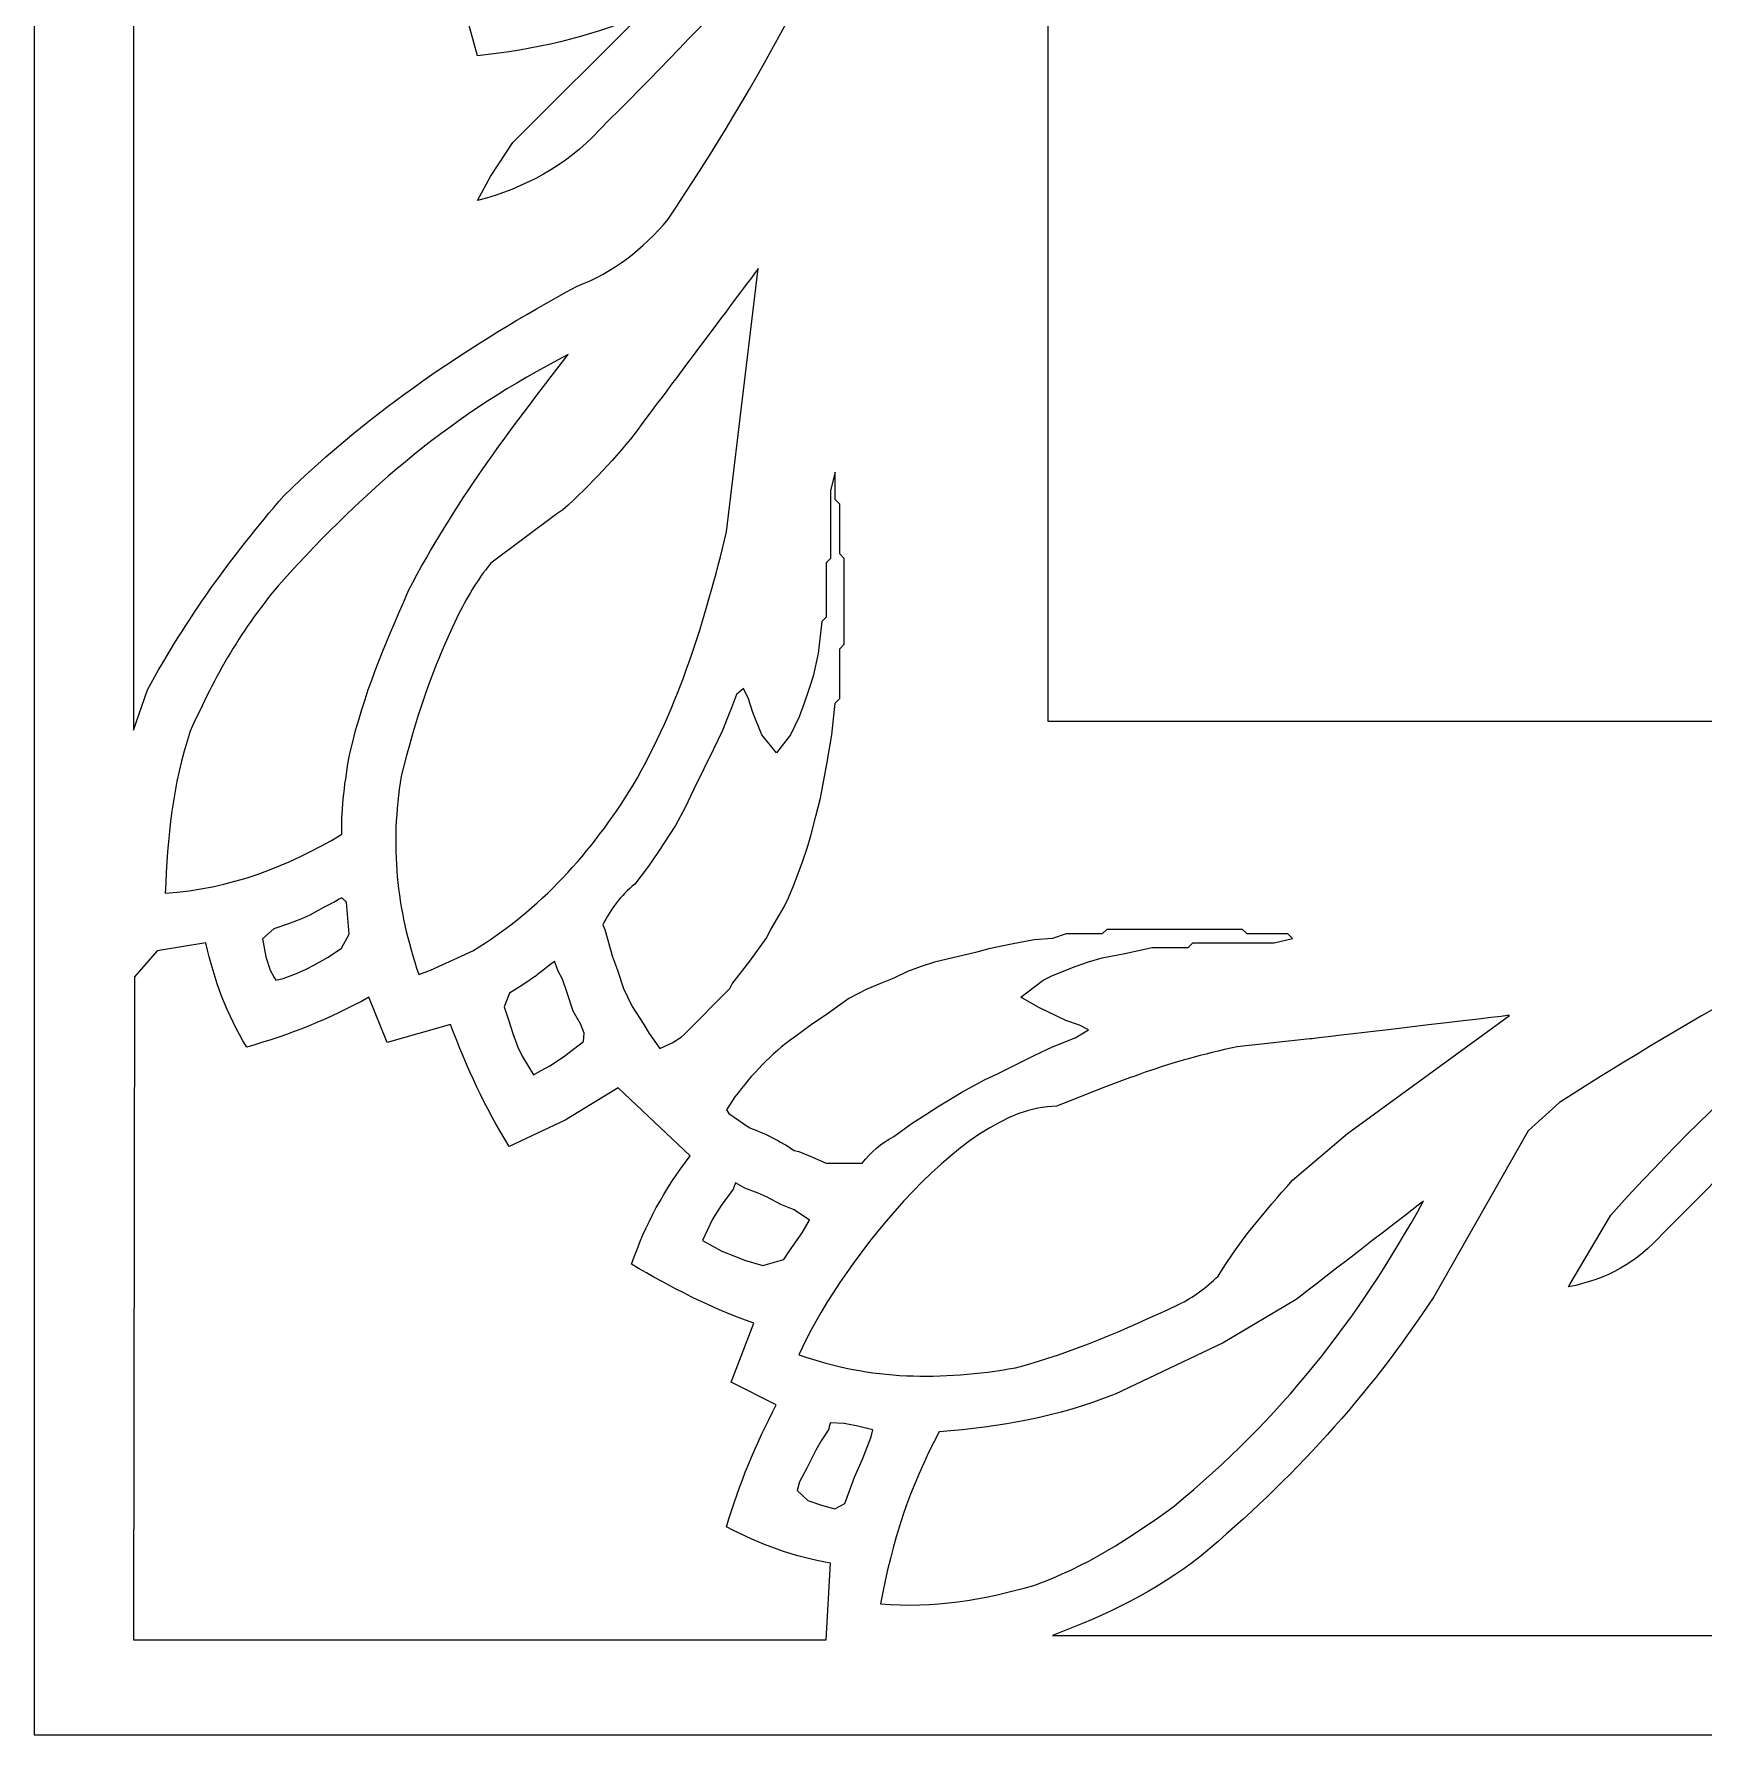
# Model space of a CAD drawing. Header units: centimetres. Extents: x -13.8 to 13.8, y -13.7 to 13.7.
# Drawn here: x -13.774 to -9.536, y -13.671 to -9.353 of the extents above; entities that cross this region are included whole.
import ezdxf

# ---------------------------------------------------------------- set-up
doc = ezdxf.new("R2010")
doc.units = ezdxf.units.CM
doc.header["$MEASUREMENT"] = 0
doc.layers.add('Layer 1', color=7, linetype='Continuous')

msp = doc.modelspace()

# ---------------------------------------------------------------- linework, layer by layer
at = {"layer": 'Layer 1', "color": 7, "lineweight": 0}
msp.add_lwpolyline([(-11.20132, -11.09798), (-3.52684, -11.09798), (-3.52684, -3.4353), (-11.20132, -3.4353), (-11.20132, -11.09798)], close=True, dxfattribs=at)
at = {"layer": 'Layer 1', "lineweight": 0}
msp.add_open_spline([(-13.77439, -0.86164), (-13.77439, -0.86164), (-0.95374, -0.86164), (-0.95374, -0.86164), (-0.95374, -0.86164), (-0.95374, -0.86164), (-0.94194, -13.67105), (-0.94194, -13.67105), (-0.94194, -13.67105), (-0.94194, -13.67105), (-13.77439, -13.67105), (-13.77439, -13.67105), (-13.77439, -13.67105), (-13.77439, -13.67105), (-13.77439, -0.86164), (-13.77439, -0.86164)], degree=3, knots=[0, 0, 0, 0, 0.2, 0.2, 0.2, 0.2, 0.4, 0.4, 0.4, 0.4, 0.6, 0.6, 0.6, 0.6, 1, 1, 1, 1], dxfattribs=at)
at = {"layer": 'Layer 1', "color": 7, "lineweight": 0}
for points, knots in [([(-13.5218, -8.49), (-13.5218, -8.49), (-13.48008, -8.56467), (-13.48008, -8.56467), (-13.48008, -8.56467), (-13.48008, -8.56467), (-13.49876, -8.77708), (-13.49876, -8.77708), (-13.49876, -8.77708), (-13.38351, -8.80775), (-13.2736, -8.82357), (-13.15395, -8.81137), (-13.15395, -8.81137), (-13.15395, -8.81137), (-13.16575, -8.92662), (-13.16575, -8.92662), (-13.16575, -8.92662), (-13.16575, -8.92662), (-12.99353, -8.9611), (-12.99353, -8.9611), (-12.99353, -8.9611), (-13.00456, -9.07902), (-13.00649, -9.18817), (-12.99334, -9.30569), (-12.99334, -9.30569), (-12.8861, -9.31275), (-12.78818, -9.30818), (-12.68322, -9.28246), (-12.68322, -9.28246), (-12.68322, -9.28246), (-12.64893, -9.40914), (-12.64893, -9.40914), (-12.64893, -9.40914), (-12.5032, -9.39218), (-12.3708, -9.36474), (-12.23517, -9.30569), (-12.23517, -9.30569), (-12.23517, -9.30569), (-12.55883, -9.62898), (-12.55883, -9.62898), (-12.55883, -9.62898), (-12.55883, -9.62898), (-12.61617, -9.71547), (-12.61617, -9.71547), (-12.61617, -9.71547), (-12.61617, -9.71547), (-12.64874, -9.77643), (-12.64874, -9.77643), (-12.64874, -9.77643), (-12.52833, -9.74386), (-12.42585, -9.68994), (-12.34032, -9.59717), (-12.34032, -9.59717), (-12.06447, -9.3238), (-11.80692, -9.04834), (-11.58041, -8.73116), (-11.58041, -8.73116), (-11.74519, -9.11711), (-11.93074, -9.47485), (-12.16487, -9.82328), (-12.16487, -9.82328), (-12.23041, -9.90043), (-12.30222, -9.95795), (-12.39747, -9.99415), (-12.39747, -9.99415), (-12.67256, -10.14427), (-12.91526, -10.30657), (-13.14061, -10.52565), (-13.14061, -10.52565), (-13.27624, -10.68321), (-13.38694, -10.83617), (-13.48655, -11.01809), (-13.48655, -11.01809), (-13.48655, -11.01809), (-13.52179, -11.12059), (-13.52179, -11.12059), (-13.52179, -11.12059), (-13.52179, -11.12059), (-13.5218, -8.49), (-13.5218, -8.49)], [0, 0, 0, 0, 0.047619, 0.047619, 0.047619, 0.047619, 0.0952381, 0.0952381, 0.0952381, 0.0952381, 0.1428571, 0.1428571, 0.1428571, 0.1428571, 0.1904762, 0.1904762, 0.1904762, 0.1904762, 0.2380952, 0.2380952, 0.2380952, 0.2380952, 0.2857143, 0.2857143, 0.2857143, 0.2857143, 0.3333333, 0.3333333, 0.3333333, 0.3333333, 0.3809524, 0.3809524, 0.3809524, 0.3809524, 0.4285714, 0.4285714, 0.4285714, 0.4285714, 0.4761905, 0.4761905, 0.4761905, 0.4761905, 0.5238095, 0.5238095, 0.5238095, 0.5238095, 0.5714286, 0.5714286, 0.5714286, 0.5714286, 0.6190476, 0.6190476, 0.6190476, 0.6190476, 0.6666667, 0.6666667, 0.6666667, 0.6666667, 0.7142857, 0.7142857, 0.7142857, 0.7142857, 0.7619048, 0.7619048, 0.7619048, 0.7619048, 0.8095238, 0.8095238, 0.8095238, 0.8095238, 0.8571429, 0.8571429, 0.8571429, 0.8571429, 0.9047619, 0.9047619, 0.9047619, 0.9047619, 1, 1, 1, 1]), ([(-11.93644, -9.94886), (-11.93644, -9.94886), (-12.01664, -10.61714), (-12.01664, -10.61714), (-12.01664, -10.61714), (-12.07247, -10.84479), (-12.13552, -11.05587), (-12.25381, -11.26045), (-12.25381, -11.26045), (-12.36068, -11.43322), (-12.48659, -11.57401), (-12.66111, -11.68069), (-12.66111, -11.68069), (-12.66111, -11.68069), (-12.76835, -11.72964), (-12.76835, -11.72964), (-12.76835, -11.72964), (-12.76835, -11.72964), (-12.79806, -11.74088), (-12.79806, -11.74088), (-12.79806, -11.74088), (-12.85502, -11.57171), (-12.8714, -11.41417), (-12.84243, -11.2374), (-12.84243, -11.2374), (-12.80737, -11.09511), (-12.76528, -10.96784), (-12.70146, -10.83563), (-12.70146, -10.83563), (-12.67669, -10.78496), (-12.6504, -10.74096), (-12.61536, -10.69656), (-12.61536, -10.69656), (-12.61536, -10.69656), (-12.44735, -10.5716), (-12.44735, -10.5716), (-12.44735, -10.5716), (-12.44735, -10.5716), (-12.43192, -10.56149), (-12.43192, -10.56149), (-12.43192, -10.56149), (-12.36106, -10.49521), (-12.29685, -10.43118), (-12.23893, -10.35271), (-12.23893, -10.35271), (-12.23896, -10.35272), (-11.93625, -9.94886), (-11.93644, -9.94886)], [0, 0, 0, 0, 0.0769231, 0.0769231, 0.0769231, 0.0769231, 0.1538462, 0.1538462, 0.1538462, 0.1538462, 0.2307692, 0.2307692, 0.2307692, 0.2307692, 0.3076923, 0.3076923, 0.3076923, 0.3076923, 0.3846154, 0.3846154, 0.3846154, 0.3846154, 0.4615385, 0.4615385, 0.4615385, 0.4615385, 0.5384615, 0.5384615, 0.5384615, 0.5384615, 0.6153846, 0.6153846, 0.6153846, 0.6153846, 0.6923077, 0.6923077, 0.6923077, 0.6923077, 0.7692308, 0.7692308, 0.7692308, 0.7692308, 0.8461538, 0.8461538, 0.8461538, 0.8461538, 1, 1, 1, 1]), ([(-12.41899, -10.16736), (-12.57274, -10.36585), (-12.70702, -10.54283), (-12.82417, -10.7663), (-12.82417, -10.7663), (-12.88989, -10.91947), (-12.93371, -11.01662), (-12.97313, -11.17987), (-12.97313, -11.17987), (-12.98551, -11.24901), (-12.99409, -11.31454), (-12.99332, -11.38484), (-12.99332, -11.38484), (-13.13429, -11.46866), (-13.27661, -11.52295), (-13.44139, -11.5342), (-13.44139, -11.5342), (-13.43567, -11.39191), (-13.42329, -11.25914), (-13.37776, -11.12272), (-13.37776, -11.12272), (-13.31527, -10.98326), (-13.24669, -10.85983), (-13.14535, -10.74362), (-13.14535, -10.74362), (-12.93125, -10.50512), (-12.70627, -10.31386), (-12.41899, -10.16736)], [0, 0, 0, 0, 0.125, 0.125, 0.125, 0.125, 0.25, 0.25, 0.25, 0.25, 0.375, 0.375, 0.375, 0.375, 0.5, 0.5, 0.5, 0.5, 0.625, 0.625, 0.625, 0.625, 0.75, 0.75, 0.75, 0.75, 1, 1, 1, 1]), ([(-11.74099, -10.46589), (-11.74099, -10.46589), (-11.74099, -10.53484), (-11.74099, -10.53484), (-11.74099, -10.53484), (-11.74099, -10.53484), (-11.72956, -10.54646), (-11.72956, -10.54646), (-11.72956, -10.54646), (-11.72956, -10.54646), (-11.72956, -10.67259), (-11.72956, -10.67259), (-11.72956, -10.67259), (-11.72956, -10.67259), (-11.71832, -10.68439), (-11.71832, -10.68439), (-11.71832, -10.68439), (-11.71832, -10.68439), (-11.71832, -10.90251), (-11.71832, -10.90251), (-11.71832, -10.90251), (-11.71832, -10.90251), (-11.72956, -10.91394), (-11.72956, -10.91394), (-11.72956, -10.91394), (-11.72956, -10.91394), (-11.72956, -11.04044), (-11.72956, -11.04044), (-11.72956, -11.04044), (-11.72956, -11.04044), (-11.74099, -11.05168), (-11.74099, -11.05168), (-11.74099, -11.05168), (-11.74099, -11.05168), (-11.74993, -11.13246), (-11.74993, -11.13246), (-11.74993, -11.13246), (-11.74993, -11.13246), (-11.76136, -11.20141), (-11.76136, -11.20141), (-11.76136, -11.20141), (-11.76136, -11.20141), (-11.77851, -11.29343), (-11.77851, -11.29343), (-11.77851, -11.29343), (-11.77851, -11.29343), (-11.79031, -11.33915), (-11.79031, -11.33915), (-11.79031, -11.33915), (-11.79031, -11.33915), (-11.80174, -11.38545), (-11.80174, -11.38545), (-11.80174, -11.38545), (-11.80174, -11.38545), (-11.81203, -11.41993), (-11.81203, -11.41993), (-11.81203, -11.41993), (-11.81203, -11.41993), (-11.82365, -11.45441), (-11.82365, -11.45441), (-11.82365, -11.45441), (-11.82365, -11.45441), (-11.84537, -11.51156), (-11.84537, -11.51156), (-11.84537, -11.51156), (-11.84537, -11.51156), (-11.85929, -11.54604), (-11.85929, -11.54604), (-11.85929, -11.54604), (-11.85929, -11.54604), (-11.87053, -11.56909), (-11.87053, -11.56909), (-11.87053, -11.56909), (-11.87053, -11.56909), (-11.90405, -11.62661), (-11.90405, -11.62661), (-11.90405, -11.62661), (-11.90405, -11.62661), (-11.91643, -11.64947), (-11.91643, -11.64947), (-11.91643, -11.64947), (-11.91643, -11.64947), (-11.95776, -11.70702), (-11.95776, -11.70702), (-11.95776, -11.70702), (-11.95776, -11.70702), (-12.00253, -11.76454), (-12.00253, -11.76454), (-12.00253, -11.76454), (-12.00253, -11.76454), (-12.00843, -11.77597), (-12.00843, -11.77597), (-12.00843, -11.77597), (-12.00843, -11.77597), (-12.12464, -11.89331), (-12.12464, -11.89331), (-12.12464, -11.89331), (-12.12464, -11.89331), (-12.13168, -11.89958), (-12.13168, -11.89958), (-12.13168, -11.89958), (-12.13168, -11.89958), (-12.15491, -11.91445), (-12.15491, -11.91445), (-12.15491, -11.91445), (-12.15491, -11.91445), (-12.18634, -11.92816), (-12.18634, -11.92816), (-12.18634, -11.92816), (-12.18634, -11.92816), (-12.2132, -11.89064), (-12.2132, -11.89064), (-12.2132, -11.89064), (-12.2132, -11.89064), (-12.22654, -11.86799), (-12.22654, -11.86799), (-12.22654, -11.86799), (-12.22654, -11.86799), (-12.25625, -11.82169), (-12.25625, -11.82169), (-12.25625, -11.82169), (-12.25625, -11.82169), (-12.27834, -11.77597), (-12.27834, -11.77597), (-12.27834, -11.77597), (-12.27834, -11.77597), (-12.29339, -11.73006), (-12.29339, -11.73006), (-12.29339, -11.73006), (-12.29339, -11.73006), (-12.30614, -11.69558), (-12.30614, -11.69558), (-12.30614, -11.69558), (-12.30614, -11.69558), (-12.32614, -11.62663), (-12.32614, -11.62663), (-12.32614, -11.62663), (-12.32614, -11.62663), (-12.33109, -11.61501), (-12.33109, -11.61501), (-12.33109, -11.61501), (-12.31032, -11.57405), (-12.28574, -11.54053), (-12.24955, -11.51137), (-12.24955, -11.51137), (-12.24955, -11.51137), (-12.21526, -11.46565), (-12.21526, -11.46565), (-12.21526, -11.46565), (-12.21526, -11.46565), (-12.19108, -11.43117), (-12.19108, -11.43117), (-12.19108, -11.43117), (-12.19108, -11.43117), (-12.14631, -11.3624), (-12.14631, -11.3624), (-12.14631, -11.3624), (-12.14631, -11.3624), (-12.1221, -11.31649), (-12.1221, -11.31649), (-12.1221, -11.31649), (-12.1221, -11.31649), (-12.09943, -11.2704), (-12.09943, -11.2704), (-12.09943, -11.2704), (-12.09943, -11.2704), (-12.04932, -11.16676), (-12.04932, -11.16676), (-12.04932, -11.16676), (-12.04932, -11.16676), (-12.02741, -11.12104), (-12.02741, -11.12104), (-12.02741, -11.12104), (-12.02741, -11.12104), (-12.01389, -11.08656), (-12.01389, -11.08656), (-12.01389, -11.08656), (-12.01389, -11.08656), (-12.00455, -11.06351), (-12.00455, -11.06351), (-12.00455, -11.06351), (-12.00455, -11.06351), (-11.99121, -11.03017), (-11.99121, -11.03017), (-11.99121, -11.03017), (-11.99121, -11.03017), (-11.97388, -11.01493), (-11.97388, -11.01493), (-11.97388, -11.01493), (-11.97388, -11.01493), (-11.9615, -11.04083), (-11.9615, -11.04083), (-11.9615, -11.04083), (-11.9615, -11.04083), (-11.94988, -11.07531), (-11.94988, -11.07531), (-11.94988, -11.07531), (-11.94988, -11.07531), (-11.92702, -11.13246), (-11.92702, -11.13246), (-11.92702, -11.13246), (-11.92702, -11.13246), (-11.89045, -11.17818), (-11.89045, -11.17818), (-11.89045, -11.17818), (-11.89045, -11.17818), (-11.85425, -11.13246), (-11.85425, -11.13246), (-11.85425, -11.13246), (-11.85425, -11.13246), (-11.83234, -11.08655), (-11.83234, -11.08655), (-11.83234, -11.08655), (-11.83234, -11.08655), (-11.81977, -11.05207), (-11.81977, -11.05207), (-11.81977, -11.05207), (-11.81977, -11.05207), (-11.80815, -11.01759), (-11.80815, -11.01759), (-11.80815, -11.01759), (-11.80815, -11.01759), (-11.79672, -10.98311), (-11.79672, -10.98311), (-11.79672, -10.98311), (-11.79672, -10.98311), (-11.78434, -10.92559), (-11.78434, -10.92559), (-11.78434, -10.92559), (-11.78434, -10.92559), (-11.7754, -10.84502), (-11.7754, -10.84502), (-11.7754, -10.84502), (-11.7754, -10.84502), (-11.76397, -10.83359), (-11.76397, -10.83359), (-11.76397, -10.83359), (-11.76397, -10.83359), (-11.76397, -10.69585), (-11.76397, -10.69585), (-11.76397, -10.69585), (-11.76397, -10.69585), (-11.75273, -10.68442), (-11.75273, -10.68442), (-11.75273, -10.68442), (-11.75273, -10.68442), (-11.75273, -10.51202), (-11.75273, -10.51202), (-11.75273, -10.51202), (-11.75273, -10.51202), (-11.74099, -10.46589), (-11.74099, -10.46589)], [0, 0, 0, 0, 0.015625, 0.015625, 0.015625, 0.015625, 0.03125, 0.03125, 0.03125, 0.03125, 0.046875, 0.046875, 0.046875, 0.046875, 0.0625, 0.0625, 0.0625, 0.0625, 0.078125, 0.078125, 0.078125, 0.078125, 0.09375, 0.09375, 0.09375, 0.09375, 0.109375, 0.109375, 0.109375, 0.109375, 0.125, 0.125, 0.125, 0.125, 0.140625, 0.140625, 0.140625, 0.140625, 0.15625, 0.15625, 0.15625, 0.15625, 0.171875, 0.171875, 0.171875, 0.171875, 0.1875, 0.1875, 0.1875, 0.1875, 0.203125, 0.203125, 0.203125, 0.203125, 0.21875, 0.21875, 0.21875, 0.21875, 0.234375, 0.234375, 0.234375, 0.234375, 0.25, 0.25, 0.25, 0.25, 0.265625, 0.265625, 0.265625, 0.265625, 0.28125, 0.28125, 0.28125, 0.28125, 0.296875, 0.296875, 0.296875, 0.296875, 0.3125, 0.3125, 0.3125, 0.3125, 0.328125, 0.328125, 0.328125, 0.328125, 0.34375, 0.34375, 0.34375, 0.34375, 0.359375, 0.359375, 0.359375, 0.359375, 0.375, 0.375, 0.375, 0.375, 0.390625, 0.390625, 0.390625, 0.390625, 0.40625, 0.40625, 0.40625, 0.40625, 0.421875, 0.421875, 0.421875, 0.421875, 0.4375, 0.4375, 0.4375, 0.4375, 0.453125, 0.453125, 0.453125, 0.453125, 0.46875, 0.46875, 0.46875, 0.46875, 0.484375, 0.484375, 0.484375, 0.484375, 0.5, 0.5, 0.5, 0.5, 0.515625, 0.515625, 0.515625, 0.515625, 0.53125, 0.53125, 0.53125, 0.53125, 0.546875, 0.546875, 0.546875, 0.546875, 0.5625, 0.5625, 0.5625, 0.5625, 0.578125, 0.578125, 0.578125, 0.578125, 0.59375, 0.59375, 0.59375, 0.59375, 0.609375, 0.609375, 0.609375, 0.609375, 0.625, 0.625, 0.625, 0.625, 0.640625, 0.640625, 0.640625, 0.640625, 0.65625, 0.65625, 0.65625, 0.65625, 0.671875, 0.671875, 0.671875, 0.671875, 0.6875, 0.6875, 0.6875, 0.6875, 0.703125, 0.703125, 0.703125, 0.703125, 0.71875, 0.71875, 0.71875, 0.71875, 0.734375, 0.734375, 0.734375, 0.734375, 0.75, 0.75, 0.75, 0.75, 0.765625, 0.765625, 0.765625, 0.765625, 0.78125, 0.78125, 0.78125, 0.78125, 0.796875, 0.796875, 0.796875, 0.796875, 0.8125, 0.8125, 0.8125, 0.8125, 0.828125, 0.828125, 0.828125, 0.828125, 0.84375, 0.84375, 0.84375, 0.84375, 0.859375, 0.859375, 0.859375, 0.859375, 0.875, 0.875, 0.875, 0.875, 0.890625, 0.890625, 0.890625, 0.890625, 0.90625, 0.90625, 0.90625, 0.90625, 0.921875, 0.921875, 0.921875, 0.921875, 0.9375, 0.9375, 0.9375, 0.9375, 0.953125, 0.953125, 0.953125, 0.953125, 0.96875, 0.96875, 0.96875, 0.96875, 1, 1, 1, 1]), ([(-8.82311, -11.48847), (-9.16506, -11.75461), (-9.48261, -12.02893), (-9.77294, -12.35165), (-9.77294, -12.35165), (-9.77294, -12.35165), (-9.87562, -12.52556), (-9.87562, -12.52556), (-9.87562, -12.52556), (-9.87562, -12.52556), (-9.8798, -12.53376), (-9.8798, -12.53376), (-9.8798, -12.53376), (-9.78227, -12.51434), (-9.70607, -12.4724), (-9.64014, -12.39716), (-9.64014, -12.39716), (-9.64014, -12.39716), (-9.39744, -12.15464), (-9.39744, -12.15464), (-9.39744, -12.15464), (-9.44755, -12.28968), (-9.48068, -12.41449), (-9.50068, -12.55678), (-9.50068, -12.55678), (-9.50068, -12.55678), (-9.37458, -12.59126), (-9.37458, -12.59126), (-9.37458, -12.59126), (-9.38945, -12.70022), (-9.40144, -12.77927), (-9.39725, -12.88997), (-9.39725, -12.88997), (-9.27552, -12.91148), (-9.16426, -12.91587), (-9.0412, -12.9014), (-9.0412, -12.9014), (-9.0412, -12.9014), (-9.02996, -13.05076), (-9.02996, -13.05076), (-9.02996, -13.05076), (-9.02996, -13.05076), (-8.89203, -13.06238), (-8.89203, -13.06238), (-8.89203, -13.06238), (-8.90404, -13.17668), (-8.90327, -13.2845), (-8.8688, -13.39536), (-8.8688, -13.39536), (-8.8688, -13.39536), (-8.65563, -13.38716), (-8.65563, -13.38716), (-8.65563, -13.38716), (-8.65563, -13.38716), (-8.58192, -13.41841), (-8.58192, -13.41841), (-8.58192, -13.41841), (-8.58192, -13.41841), (-11.18949, -13.4184), (-11.18949, -13.4184), (-11.18949, -13.4184), (-11.05175, -13.36641), (-10.92946, -13.30754), (-10.81211, -13.21666), (-10.81211, -13.21666), (-10.57893, -13.0191), (-10.39015, -12.81452), (-10.22193, -12.55848), (-10.22193, -12.55848), (-10.22193, -12.55848), (-9.9823, -12.13766), (-9.9823, -12.13766), (-9.9823, -12.13766), (-9.9823, -12.13766), (-9.90324, -12.06567), (-9.90324, -12.06567), (-9.90324, -12.06567), (-9.55463, -11.84357), (-9.20639, -11.6464), (-8.82311, -11.48847)], [0, 0, 0, 0, 0.047619, 0.047619, 0.047619, 0.047619, 0.0952381, 0.0952381, 0.0952381, 0.0952381, 0.1428571, 0.1428571, 0.1428571, 0.1428571, 0.1904762, 0.1904762, 0.1904762, 0.1904762, 0.2380952, 0.2380952, 0.2380952, 0.2380952, 0.2857143, 0.2857143, 0.2857143, 0.2857143, 0.3333333, 0.3333333, 0.3333333, 0.3333333, 0.3809524, 0.3809524, 0.3809524, 0.3809524, 0.4285714, 0.4285714, 0.4285714, 0.4285714, 0.4761905, 0.4761905, 0.4761905, 0.4761905, 0.5238095, 0.5238095, 0.5238095, 0.5238095, 0.5714286, 0.5714286, 0.5714286, 0.5714286, 0.6190476, 0.6190476, 0.6190476, 0.6190476, 0.6666667, 0.6666667, 0.6666667, 0.6666667, 0.7142857, 0.7142857, 0.7142857, 0.7142857, 0.7619048, 0.7619048, 0.7619048, 0.7619048, 0.8095238, 0.8095238, 0.8095238, 0.8095238, 0.8571429, 0.8571429, 0.8571429, 0.8571429, 0.9047619, 0.9047619, 0.9047619, 0.9047619, 1, 1, 1, 1]), ([(-12.99353, -11.54602), (-12.99353, -11.54602), (-12.9817, -11.55745), (-12.9817, -11.55745), (-12.9817, -11.55745), (-12.9817, -11.55745), (-12.97427, -11.63804), (-12.97427, -11.63804), (-12.97427, -11.63804), (-12.97427, -11.63804), (-12.99446, -11.67424), (-12.99446, -11.67424), (-12.99446, -11.67424), (-12.99446, -11.67424), (-13.02798, -11.69673), (-13.02798, -11.69673), (-13.02798, -11.69673), (-13.02798, -11.69673), (-13.06246, -11.71655), (-13.06246, -11.71655), (-13.06246, -11.71655), (-13.06246, -11.71655), (-13.08551, -11.72798), (-13.08551, -11.72798), (-13.08551, -11.72798), (-13.08551, -11.72798), (-13.10856, -11.73827), (-13.10856, -11.73827), (-13.10856, -11.73827), (-13.10856, -11.73827), (-13.14208, -11.75102), (-13.14208, -11.75102), (-13.14208, -11.75102), (-13.14208, -11.75102), (-13.16094, -11.75483), (-13.16094, -11.75483), (-13.16094, -11.75483), (-13.16094, -11.75483), (-13.16512, -11.74798), (-13.16512, -11.74798), (-13.16512, -11.74798), (-13.16512, -11.74798), (-13.17541, -11.73007), (-13.17541, -11.73007), (-13.17541, -11.73007), (-13.17541, -11.73007), (-13.1857, -11.69559), (-13.1857, -11.69559), (-13.1857, -11.69559), (-13.1857, -11.69559), (-13.19464, -11.65043), (-13.19464, -11.65043), (-13.19464, -11.65043), (-13.19464, -11.65043), (-13.16569, -11.62453), (-13.16569, -11.62453), (-13.16569, -11.62453), (-13.16569, -11.62453), (-13.1314, -11.61329), (-13.1314, -11.61329), (-13.1314, -11.61329), (-13.1314, -11.61329), (-13.09692, -11.60054), (-13.09692, -11.60054), (-13.09692, -11.60054), (-13.09692, -11.60054), (-13.07406, -11.59006), (-13.07406, -11.59006), (-13.07406, -11.59006), (-13.07406, -11.59006), (-13.03958, -11.57082), (-13.03958, -11.57082), (-13.03958, -11.57082), (-13.03958, -11.57082), (-13.01939, -11.56053), (-13.01939, -11.56053), (-13.01939, -11.56053), (-13.01946, -11.56049), (-12.99943, -11.54983), (-12.99353, -11.54602)], [0, 0, 0, 0, 0.047619, 0.047619, 0.047619, 0.047619, 0.0952381, 0.0952381, 0.0952381, 0.0952381, 0.1428571, 0.1428571, 0.1428571, 0.1428571, 0.1904762, 0.1904762, 0.1904762, 0.1904762, 0.2380952, 0.2380952, 0.2380952, 0.2380952, 0.2857143, 0.2857143, 0.2857143, 0.2857143, 0.3333333, 0.3333333, 0.3333333, 0.3333333, 0.3809524, 0.3809524, 0.3809524, 0.3809524, 0.4285714, 0.4285714, 0.4285714, 0.4285714, 0.4761905, 0.4761905, 0.4761905, 0.4761905, 0.5238095, 0.5238095, 0.5238095, 0.5238095, 0.5714286, 0.5714286, 0.5714286, 0.5714286, 0.6190476, 0.6190476, 0.6190476, 0.6190476, 0.6666667, 0.6666667, 0.6666667, 0.6666667, 0.7142857, 0.7142857, 0.7142857, 0.7142857, 0.7619048, 0.7619048, 0.7619048, 0.7619048, 0.8095238, 0.8095238, 0.8095238, 0.8095238, 0.8571429, 0.8571429, 0.8571429, 0.8571429, 0.9047619, 0.9047619, 0.9047619, 0.9047619, 1, 1, 1, 1]), ([(-11.05178, -11.62622), (-11.05178, -11.62622), (-10.70716, -11.62622), (-10.70716, -11.62622), (-10.70716, -11.62622), (-10.70716, -11.62622), (-10.69573, -11.63765), (-10.69573, -11.63765), (-10.69573, -11.63765), (-10.69573, -11.63765), (-10.59228, -11.63765), (-10.59228, -11.63765), (-10.59228, -11.63765), (-10.59228, -11.63765), (-10.58085, -11.64945), (-10.58085, -11.64945), (-10.58085, -11.64945), (-10.58085, -11.64945), (-10.62676, -11.66069), (-10.62676, -11.66069), (-10.62676, -11.66069), (-10.62676, -11.66069), (-10.83344, -11.66069), (-10.83344, -11.66069), (-10.83344, -11.66069), (-10.83344, -11.66069), (-10.84487, -11.67212), (-10.84487, -11.67212), (-10.84487, -11.67212), (-10.84487, -11.67212), (-10.9369, -11.67212), (-10.9369, -11.67212), (-10.9369, -11.67212), (-10.9369, -11.67212), (-11.00625, -11.68699), (-11.00625, -11.68699), (-11.00625, -11.68699), (-11.00625, -11.68699), (-11.0634, -11.69842), (-11.0634, -11.69842), (-11.0634, -11.69842), (-11.0634, -11.69842), (-11.09788, -11.70871), (-11.09788, -11.70871), (-11.09788, -11.70871), (-11.09788, -11.70871), (-11.13236, -11.72033), (-11.13236, -11.72033), (-11.13236, -11.72033), (-11.13236, -11.72033), (-11.18988, -11.74319), (-11.18988, -11.74319), (-11.18988, -11.74319), (-11.18988, -11.74319), (-11.21293, -11.75481), (-11.21293, -11.75481), (-11.21293, -11.75481), (-11.21293, -11.75481), (-11.27027, -11.79786), (-11.27027, -11.79786), (-11.27027, -11.79786), (-11.27027, -11.79786), (-11.22436, -11.8249), (-11.22436, -11.8249), (-11.22436, -11.8249), (-11.22436, -11.8249), (-11.20131, -11.83556), (-11.20131, -11.83556), (-11.20131, -11.83556), (-11.20131, -11.83556), (-11.1554, -11.85728), (-11.1554, -11.85728), (-11.1554, -11.85728), (-11.1554, -11.85728), (-11.12092, -11.86966), (-11.12092, -11.86966), (-11.12092, -11.86966), (-11.12092, -11.86966), (-11.09787, -11.8809), (-11.09787, -11.8809), (-11.09787, -11.8809), (-11.09787, -11.8809), (-11.13235, -11.9013), (-11.13235, -11.9013), (-11.13235, -11.9013), (-11.13235, -11.9013), (-11.18987, -11.92416), (-11.18987, -11.92416), (-11.18987, -11.92416), (-11.18987, -11.92416), (-11.23578, -11.94607), (-11.23578, -11.94607), (-11.23578, -11.94607), (-11.23578, -11.94607), (-11.28187, -11.9693), (-11.28187, -11.9693), (-11.28187, -11.9693), (-11.28187, -11.9693), (-11.32778, -11.99237), (-11.32778, -11.99237), (-11.32778, -11.99237), (-11.32778, -11.99237), (-11.36226, -12.0078), (-11.36226, -12.0078), (-11.36226, -12.0078), (-11.36226, -12.0078), (-11.41978, -12.03923), (-11.41978, -12.03923), (-11.41978, -12.03923), (-11.41978, -12.03923), (-11.45426, -12.06019), (-11.45426, -12.06019), (-11.45426, -12.06019), (-11.45426, -12.06019), (-11.47693, -12.07371), (-11.47693, -12.07371), (-11.47693, -12.07371), (-11.47693, -12.07371), (-11.51141, -12.0958), (-11.51141, -12.0958), (-11.51141, -12.0958), (-11.51141, -12.0958), (-11.54589, -12.11847), (-11.54589, -12.11847), (-11.54589, -12.11847), (-11.54589, -12.11847), (-11.59219, -12.15181), (-11.59219, -12.15181), (-11.59219, -12.15181), (-11.62495, -12.16951), (-11.65011, -12.19028), (-11.67239, -12.22002), (-11.67239, -12.22002), (-11.67239, -12.22002), (-11.76441, -12.21983), (-11.76441, -12.21983), (-11.76441, -12.21983), (-11.76441, -12.21983), (-11.79889, -12.20401), (-11.79889, -12.20401), (-11.79889, -12.20401), (-11.79889, -12.20401), (-11.83337, -12.19009), (-11.83337, -12.19009), (-11.83337, -12.19009), (-11.83337, -12.19009), (-11.8448, -12.18742), (-11.8448, -12.18742), (-11.8448, -12.18742), (-11.88232, -12.16284), (-11.91756, -12.14495), (-11.95947, -12.12913), (-11.95947, -12.12913), (-11.95947, -12.12913), (-12.01128, -12.0937), (-12.01128, -12.0937), (-12.01128, -12.0937), (-12.01128, -12.0937), (-12.017, -12.08399), (-12.017, -12.08399), (-12.017, -12.08399), (-12.017, -12.08399), (-11.99604, -12.0516), (-11.99604, -12.0516), (-11.99604, -12.0516), (-11.95109, -11.99313), (-11.90497, -11.94301), (-11.84459, -11.89957), (-11.84459, -11.89957), (-11.84459, -11.89957), (-11.79887, -11.86623), (-11.79887, -11.86623), (-11.79887, -11.86623), (-11.79887, -11.86623), (-11.76439, -11.84279), (-11.76439, -11.84279), (-11.76439, -11.84279), (-11.76439, -11.84279), (-11.70684, -11.80165), (-11.70684, -11.80165), (-11.70684, -11.80165), (-11.70684, -11.80165), (-11.66093, -11.77765), (-11.66093, -11.77765), (-11.66093, -11.77765), (-11.66093, -11.77765), (-11.62645, -11.76355), (-11.62645, -11.76355), (-11.62645, -11.76355), (-11.62645, -11.76355), (-11.59216, -11.75003), (-11.59216, -11.75003), (-11.59216, -11.75003), (-11.59216, -11.75003), (-11.55768, -11.7327), (-11.55768, -11.7327), (-11.55768, -11.7327), (-11.55768, -11.7327), (-11.5232, -11.72032), (-11.5232, -11.72032), (-11.5232, -11.72032), (-11.5232, -11.72032), (-11.48872, -11.70966), (-11.48872, -11.70966), (-11.48872, -11.70966), (-11.48872, -11.70966), (-11.38527, -11.68489), (-11.38527, -11.68489), (-11.38527, -11.68489), (-11.38527, -11.68489), (-11.35079, -11.67518), (-11.35079, -11.67518), (-11.35079, -11.67518), (-11.35079, -11.67518), (-11.29327, -11.66394), (-11.29327, -11.66394), (-11.29327, -11.66394), (-11.29327, -11.66394), (-11.23575, -11.65251), (-11.23575, -11.65251), (-11.23575, -11.65251), (-11.23575, -11.65251), (-11.18945, -11.64947), (-11.18945, -11.64947), (-11.18945, -11.64947), (-11.18945, -11.64947), (-11.15502, -11.63765), (-11.15502, -11.63765), (-11.15502, -11.63765), (-11.15502, -11.63765), (-11.06339, -11.63765), (-11.06339, -11.63765), (-11.06339, -11.63765), (-11.06339, -11.63765), (-11.05178, -11.62622), (-11.05178, -11.62622)], [0, 0, 0, 0, 0.0166667, 0.0166667, 0.0166667, 0.0166667, 0.0333333, 0.0333333, 0.0333333, 0.0333333, 0.05, 0.05, 0.05, 0.05, 0.0666667, 0.0666667, 0.0666667, 0.0666667, 0.0833333, 0.0833333, 0.0833333, 0.0833333, 0.1, 0.1, 0.1, 0.1, 0.1166667, 0.1166667, 0.1166667, 0.1166667, 0.1333333, 0.1333333, 0.1333333, 0.1333333, 0.15, 0.15, 0.15, 0.15, 0.1666667, 0.1666667, 0.1666667, 0.1666667, 0.1833333, 0.1833333, 0.1833333, 0.1833333, 0.2, 0.2, 0.2, 0.2, 0.2166667, 0.2166667, 0.2166667, 0.2166667, 0.2333333, 0.2333333, 0.2333333, 0.2333333, 0.25, 0.25, 0.25, 0.25, 0.2666667, 0.2666667, 0.2666667, 0.2666667, 0.2833333, 0.2833333, 0.2833333, 0.2833333, 0.3, 0.3, 0.3, 0.3, 0.3166667, 0.3166667, 0.3166667, 0.3166667, 0.3333333, 0.3333333, 0.3333333, 0.3333333, 0.35, 0.35, 0.35, 0.35, 0.3666667, 0.3666667, 0.3666667, 0.3666667, 0.3833333, 0.3833333, 0.3833333, 0.3833333, 0.4, 0.4, 0.4, 0.4, 0.4166667, 0.4166667, 0.4166667, 0.4166667, 0.4333333, 0.4333333, 0.4333333, 0.4333333, 0.45, 0.45, 0.45, 0.45, 0.4666667, 0.4666667, 0.4666667, 0.4666667, 0.4833333, 0.4833333, 0.4833333, 0.4833333, 0.5, 0.5, 0.5, 0.5, 0.5166667, 0.5166667, 0.5166667, 0.5166667, 0.5333333, 0.5333333, 0.5333333, 0.5333333, 0.55, 0.55, 0.55, 0.55, 0.5666667, 0.5666667, 0.5666667, 0.5666667, 0.5833333, 0.5833333, 0.5833333, 0.5833333, 0.6, 0.6, 0.6, 0.6, 0.6166667, 0.6166667, 0.6166667, 0.6166667, 0.6333333, 0.6333333, 0.6333333, 0.6333333, 0.65, 0.65, 0.65, 0.65, 0.6666667, 0.6666667, 0.6666667, 0.6666667, 0.6833333, 0.6833333, 0.6833333, 0.6833333, 0.7, 0.7, 0.7, 0.7, 0.7166667, 0.7166667, 0.7166667, 0.7166667, 0.7333333, 0.7333333, 0.7333333, 0.7333333, 0.75, 0.75, 0.75, 0.75, 0.7666667, 0.7666667, 0.7666667, 0.7666667, 0.7833333, 0.7833333, 0.7833333, 0.7833333, 0.8, 0.8, 0.8, 0.8, 0.8166667, 0.8166667, 0.8166667, 0.8166667, 0.8333333, 0.8333333, 0.8333333, 0.8333333, 0.85, 0.85, 0.85, 0.85, 0.8666667, 0.8666667, 0.8666667, 0.8666667, 0.8833333, 0.8833333, 0.8833333, 0.8833333, 0.9, 0.9, 0.9, 0.9, 0.9166667, 0.9166667, 0.9166667, 0.9166667, 0.9333333, 0.9333333, 0.9333333, 0.9333333, 0.95, 0.95, 0.95, 0.95, 0.9666667, 0.9666667, 0.9666667, 0.9666667, 1, 1, 1, 1]), ([(-13.33815, -11.66069), (-13.31643, -11.75726), (-13.28576, -11.84016), (-13.2347, -11.92511), (-13.2347, -11.92511), (-13.12268, -11.89291), (-13.02666, -11.85444), (-12.92437, -11.79861), (-12.92437, -11.79861), (-12.92437, -11.79861), (-12.87846, -11.91349), (-12.87846, -11.91349), (-12.87846, -11.91349), (-12.87846, -11.91349), (-12.71767, -11.86758), (-12.71767, -11.86758), (-12.71767, -11.86758), (-12.67499, -11.97712), (-12.63081, -12.07808), (-12.56813, -12.17772), (-12.56813, -12.17772), (-12.56813, -12.17772), (-12.42602, -12.11067), (-12.42602, -12.11067), (-12.42602, -12.11067), (-12.42602, -12.11067), (-12.2923, -12.02836), (-12.2923, -12.02836), (-12.2923, -12.02836), (-12.2923, -12.02836), (-12.10884, -12.20076), (-12.10884, -12.20076), (-12.10884, -12.20076), (-12.17552, -12.2882), (-12.22237, -12.37261), (-12.2578, -12.4764), (-12.2578, -12.4764), (-12.15625, -12.53564), (-12.05891, -12.5867), (-11.94766, -12.62576), (-11.94766, -12.62576), (-11.94766, -12.62576), (-12.00539, -12.77512), (-12.00539, -12.77512), (-12.00539, -12.77512), (-12.00539, -12.77512), (-11.89051, -12.83264), (-11.89051, -12.83264), (-11.89051, -12.83264), (-11.94232, -12.93474), (-11.98557, -13.03248), (-12.01661, -13.14257), (-12.01661, -13.14257), (-11.9307, -13.18829), (-11.84878, -13.21858), (-11.75258, -13.23478), (-11.75258, -13.23478), (-11.75258, -13.23478), (-11.76401, -13.42986), (-11.76401, -13.42986), (-11.76401, -13.42986), (-11.76401, -13.42986), (-13.5218, -13.42988), (-13.5218, -13.42988), (-13.5218, -13.42988), (-13.5218, -13.42988), (-13.51913, -11.74663), (-13.51913, -11.74663), (-13.51913, -11.74663), (-13.51913, -11.74663), (-13.46217, -11.68072), (-13.46217, -11.68072), (-13.46217, -11.68072), (-13.46217, -11.68072), (-13.33815, -11.66069), (-13.33815, -11.66069)], [0, 0, 0, 0, 0.05, 0.05, 0.05, 0.05, 0.1, 0.1, 0.1, 0.1, 0.15, 0.15, 0.15, 0.15, 0.2, 0.2, 0.2, 0.2, 0.25, 0.25, 0.25, 0.25, 0.3, 0.3, 0.3, 0.3, 0.35, 0.35, 0.35, 0.35, 0.4, 0.4, 0.4, 0.4, 0.45, 0.45, 0.45, 0.45, 0.5, 0.5, 0.5, 0.5, 0.55, 0.55, 0.55, 0.55, 0.6, 0.6, 0.6, 0.6, 0.65, 0.65, 0.65, 0.65, 0.7, 0.7, 0.7, 0.7, 0.75, 0.75, 0.75, 0.75, 0.8, 0.8, 0.8, 0.8, 0.85, 0.85, 0.85, 0.85, 0.9, 0.9, 0.9, 0.9, 1, 1, 1, 1]), ([(-12.45346, -11.7066), (-12.45346, -11.7066), (-12.44412, -11.73213), (-12.44412, -11.73213), (-12.44412, -11.73213), (-12.44412, -11.73213), (-12.43346, -11.75271), (-12.43346, -11.75271), (-12.43346, -11.75271), (-12.43346, -11.75271), (-12.42108, -11.78719), (-12.42108, -11.78719), (-12.42108, -11.78719), (-12.42108, -11.78719), (-12.40584, -11.83349), (-12.40584, -11.83349), (-12.40584, -11.83349), (-12.40584, -11.83349), (-12.3866, -11.86797), (-12.3866, -11.86797), (-12.3866, -11.86797), (-12.3866, -11.86797), (-12.37803, -11.88969), (-12.37803, -11.88969), (-12.37803, -11.88969), (-12.37803, -11.88969), (-12.37994, -11.91065), (-12.37994, -11.91065), (-12.37994, -11.91065), (-12.37994, -11.91065), (-12.43061, -11.94989), (-12.43061, -11.94989), (-12.43061, -11.94989), (-12.43061, -11.94989), (-12.46509, -11.97238), (-12.46509, -11.97238), (-12.46509, -11.97238), (-12.46509, -11.97238), (-12.48718, -11.98439), (-12.48718, -11.98439), (-12.48718, -11.98439), (-12.48718, -11.98439), (-12.50718, -11.99542), (-12.50718, -11.99542), (-12.50718, -11.99542), (-12.50718, -11.99542), (-12.53576, -11.94819), (-12.53576, -11.94819), (-12.53576, -11.94819), (-12.53576, -11.94819), (-12.54642, -11.92512), (-12.54642, -11.92512), (-12.54642, -11.92512), (-12.54642, -11.92512), (-12.5588, -11.89064), (-12.5588, -11.89064), (-12.5588, -11.89064), (-12.5588, -11.89064), (-12.57023, -11.85616), (-12.57023, -11.85616), (-12.57023, -11.85616), (-12.57023, -11.85616), (-12.58089, -11.82282), (-12.58089, -11.82282), (-12.58089, -11.82282), (-12.58089, -11.82282), (-12.56755, -11.78834), (-12.56755, -11.78834), (-12.56755, -11.78834), (-12.56755, -11.78834), (-12.53403, -11.76662), (-12.53403, -11.76662), (-12.53403, -11.76662), (-12.53403, -11.76662), (-12.49955, -11.74318), (-12.49955, -11.74318), (-12.49955, -11.74318), (-12.49958, -11.74319), (-12.45939, -11.7125), (-12.45346, -11.7066)], [0, 0, 0, 0, 0.047619, 0.047619, 0.047619, 0.047619, 0.0952381, 0.0952381, 0.0952381, 0.0952381, 0.1428571, 0.1428571, 0.1428571, 0.1428571, 0.1904762, 0.1904762, 0.1904762, 0.1904762, 0.2380952, 0.2380952, 0.2380952, 0.2380952, 0.2857143, 0.2857143, 0.2857143, 0.2857143, 0.3333333, 0.3333333, 0.3333333, 0.3333333, 0.3809524, 0.3809524, 0.3809524, 0.3809524, 0.4285714, 0.4285714, 0.4285714, 0.4285714, 0.4761905, 0.4761905, 0.4761905, 0.4761905, 0.5238095, 0.5238095, 0.5238095, 0.5238095, 0.5714286, 0.5714286, 0.5714286, 0.5714286, 0.6190476, 0.6190476, 0.6190476, 0.6190476, 0.6666667, 0.6666667, 0.6666667, 0.6666667, 0.7142857, 0.7142857, 0.7142857, 0.7142857, 0.7619048, 0.7619048, 0.7619048, 0.7619048, 0.8095238, 0.8095238, 0.8095238, 0.8095238, 0.8571429, 0.8571429, 0.8571429, 0.8571429, 0.9047619, 0.9047619, 0.9047619, 0.9047619, 1, 1, 1, 1]), ([(-10.02953, -11.84452), (-10.02953, -11.84452), (-10.44064, -12.144), (-10.44064, -12.144), (-10.44064, -12.144), (-10.44064, -12.144), (-10.58047, -12.26306), (-10.58047, -12.26306), (-10.58047, -12.26306), (-10.65363, -12.34651), (-10.71096, -12.41088), (-10.76907, -12.50613), (-10.76907, -12.50613), (-10.80013, -12.53642), (-10.83117, -12.55947), (-10.87004, -12.57852), (-10.87004, -12.57852), (-11.01157, -12.64406), (-11.13198, -12.69854), (-11.28324, -12.7391), (-11.28324, -12.7391), (-11.47242, -12.77188), (-11.65014, -12.77072), (-11.83302, -12.70597), (-11.83302, -12.70597), (-11.74729, -12.50555), (-11.42612, -12.07502), (-11.17979, -12.07502), (-11.17979, -12.07502), (-11.0112, -12.00834), (-10.89957, -11.96262), (-10.7205, -11.92397), (-10.7205, -11.92397), (-10.7205, -11.92397), (-10.53648, -11.90434), (-10.53648, -11.90434), (-10.53648, -11.90434), (-10.53648, -11.90435), (-10.02935, -11.84434), (-10.02953, -11.84452)], [0, 0, 0, 0, 0.0909091, 0.0909091, 0.0909091, 0.0909091, 0.1818182, 0.1818182, 0.1818182, 0.1818182, 0.2727273, 0.2727273, 0.2727273, 0.2727273, 0.3636364, 0.3636364, 0.3636364, 0.3636364, 0.4545455, 0.4545455, 0.4545455, 0.4545455, 0.5454545, 0.5454545, 0.5454545, 0.5454545, 0.6363636, 0.6363636, 0.6363636, 0.6363636, 0.7272727, 0.7272727, 0.7272727, 0.7272727, 0.8181818, 0.8181818, 0.8181818, 0.8181818, 1, 1, 1, 1]), ([(-11.99399, -12.26971), (-11.99399, -12.26971), (-11.97018, -12.28323), (-11.97018, -12.28323), (-11.97018, -12.28323), (-11.97018, -12.28323), (-11.93684, -12.29561), (-11.93684, -12.29561), (-11.93684, -12.29561), (-11.93684, -12.29561), (-11.91379, -12.30627), (-11.91379, -12.30627), (-11.91379, -12.30627), (-11.91379, -12.30627), (-11.87931, -12.32418), (-11.87931, -12.32418), (-11.87931, -12.32418), (-11.87931, -12.32418), (-11.84483, -12.3377), (-11.84483, -12.3377), (-11.84483, -12.3377), (-11.84483, -12.3377), (-11.80654, -12.36456), (-11.80654, -12.36456), (-11.80654, -12.36456), (-11.80654, -12.36456), (-11.82482, -12.39618), (-11.82482, -12.39618), (-11.82482, -12.39618), (-11.82482, -12.39618), (-11.85721, -12.44209), (-11.85721, -12.44209), (-11.85721, -12.44209), (-11.85721, -12.44209), (-11.87168, -12.46418), (-11.87168, -12.46418), (-11.87168, -12.46418), (-11.87168, -12.46418), (-11.92502, -12.47961), (-11.92502, -12.47961), (-11.92502, -12.47961), (-11.92502, -12.47961), (-11.97132, -12.46588), (-11.97132, -12.46588), (-11.97132, -12.46588), (-11.97132, -12.46588), (-11.99399, -12.45654), (-11.99399, -12.45654), (-11.99399, -12.45654), (-11.99399, -12.45654), (-12.02847, -12.44302), (-12.02847, -12.44302), (-12.02847, -12.44302), (-12.02847, -12.44302), (-12.07744, -12.41558), (-12.07744, -12.41558), (-12.07744, -12.41558), (-12.07744, -12.41558), (-12.0523, -12.36166), (-12.0523, -12.36166), (-12.0523, -12.36166), (-12.0523, -12.36166), (-12.03058, -12.32718), (-12.03058, -12.32718), (-12.03058, -12.32718), (-12.03058, -12.32718), (-11.99991, -12.28527), (-11.99991, -12.28527), (-11.99991, -12.28527), (-11.99989, -12.28535), (-11.99703, -12.27564), (-11.99399, -12.26971)], [0, 0, 0, 0, 0.0526316, 0.0526316, 0.0526316, 0.0526316, 0.1052632, 0.1052632, 0.1052632, 0.1052632, 0.1578947, 0.1578947, 0.1578947, 0.1578947, 0.2105263, 0.2105263, 0.2105263, 0.2105263, 0.2631579, 0.2631579, 0.2631579, 0.2631579, 0.3157895, 0.3157895, 0.3157895, 0.3157895, 0.3684211, 0.3684211, 0.3684211, 0.3684211, 0.4210526, 0.4210526, 0.4210526, 0.4210526, 0.4736842, 0.4736842, 0.4736842, 0.4736842, 0.5263158, 0.5263158, 0.5263158, 0.5263158, 0.5789474, 0.5789474, 0.5789474, 0.5789474, 0.6315789, 0.6315789, 0.6315789, 0.6315789, 0.6842105, 0.6842105, 0.6842105, 0.6842105, 0.7368421, 0.7368421, 0.7368421, 0.7368421, 0.7894737, 0.7894737, 0.7894737, 0.7894737, 0.8421053, 0.8421053, 0.8421053, 0.8421053, 0.8947368, 0.8947368, 0.8947368, 0.8947368, 1, 1, 1, 1]), ([(-10.24768, -12.31564), (-10.41646, -12.62025), (-10.61077, -12.86904), (-10.88109, -13.09002), (-10.88109, -13.09002), (-10.99444, -13.1727), (-11.10416, -13.24393), (-11.23733, -13.29158), (-11.23733, -13.29158), (-11.36668, -13.32815), (-11.49125, -13.34947), (-11.62614, -13.33804), (-11.62614, -13.33804), (-11.59661, -13.18106), (-11.55317, -13.04258), (-11.47697, -12.90142), (-11.47697, -12.90142), (-11.32018, -12.88941), (-11.17788, -12.86427), (-11.03064, -12.80598), (-11.03064, -12.80598), (-11.03064, -12.80598), (-10.75651, -12.67607), (-10.75651, -12.67607), (-10.75651, -12.67607), (-10.75651, -12.67607), (-10.57077, -12.56537), (-10.57077, -12.56537), (-10.57077, -12.56537), (-10.57077, -12.56538), (-10.24747, -12.31545), (-10.24768, -12.31564)], [0, 0, 0, 0, 0.1111111, 0.1111111, 0.1111111, 0.1111111, 0.2222222, 0.2222222, 0.2222222, 0.2222222, 0.3333333, 0.3333333, 0.3333333, 0.3333333, 0.4444444, 0.4444444, 0.4444444, 0.4444444, 0.5555556, 0.5555556, 0.5555556, 0.5555556, 0.6666667, 0.6666667, 0.6666667, 0.6666667, 0.7777778, 0.7777778, 0.7777778, 0.7777778, 1, 1, 1, 1]), ([(-11.75282, -12.87836), (-11.75282, -12.87836), (-11.71834, -12.88048), (-11.71834, -12.88048), (-11.71834, -12.88048), (-11.71834, -12.88048), (-11.68386, -12.88733), (-11.68386, -12.88733), (-11.68386, -12.88733), (-11.68386, -12.88733), (-11.64557, -12.89611), (-11.64557, -12.89611), (-11.64557, -12.89611), (-11.64557, -12.89611), (-11.64938, -12.91402), (-11.64938, -12.91402), (-11.64938, -12.91402), (-11.64938, -12.91402), (-11.65795, -12.9363), (-11.65795, -12.9363), (-11.65795, -12.9363), (-11.65795, -12.9363), (-11.67147, -12.97078), (-11.67147, -12.97078), (-11.67147, -12.97078), (-11.67147, -12.97078), (-11.68213, -12.99364), (-11.68213, -12.99364), (-11.68213, -12.99364), (-11.68213, -12.99364), (-11.69242, -13.01671), (-11.69242, -13.01671), (-11.69242, -13.01671), (-11.69242, -13.01671), (-11.7048, -13.05119), (-11.7048, -13.05119), (-11.7048, -13.05119), (-11.7048, -13.05119), (-11.7166, -13.08358), (-11.7166, -13.08358), (-11.7166, -13.08358), (-11.7166, -13.08358), (-11.74213, -13.09692), (-11.74213, -13.09692), (-11.74213, -13.09692), (-11.74213, -13.09692), (-11.77584, -13.08739), (-11.77584, -13.08739), (-11.77584, -13.08739), (-11.77584, -13.08739), (-11.81032, -13.07596), (-11.81032, -13.07596), (-11.81032, -13.07596), (-11.81032, -13.07596), (-11.83794, -13.05006), (-11.83794, -13.05006), (-11.83794, -13.05006), (-11.83794, -13.05006), (-11.83127, -13.02815), (-11.83127, -13.02815), (-11.83127, -13.02815), (-11.83127, -13.02815), (-11.81299, -12.99367), (-11.81299, -12.99367), (-11.81299, -12.99367), (-11.81299, -12.99367), (-11.79032, -12.94776), (-11.79032, -12.94776), (-11.79032, -12.94776), (-11.79032, -12.94776), (-11.77643, -12.92471), (-11.77643, -12.92471), (-11.77643, -12.92471), (-11.77643, -12.92471), (-11.75757, -12.89442), (-11.75757, -12.89442), (-11.75757, -12.89442), (-11.75758, -12.89436), (-11.75491, -12.88428), (-11.75282, -12.87836)], [0, 0, 0, 0, 0.047619, 0.047619, 0.047619, 0.047619, 0.0952381, 0.0952381, 0.0952381, 0.0952381, 0.1428571, 0.1428571, 0.1428571, 0.1428571, 0.1904762, 0.1904762, 0.1904762, 0.1904762, 0.2380952, 0.2380952, 0.2380952, 0.2380952, 0.2857143, 0.2857143, 0.2857143, 0.2857143, 0.3333333, 0.3333333, 0.3333333, 0.3333333, 0.3809524, 0.3809524, 0.3809524, 0.3809524, 0.4285714, 0.4285714, 0.4285714, 0.4285714, 0.4761905, 0.4761905, 0.4761905, 0.4761905, 0.5238095, 0.5238095, 0.5238095, 0.5238095, 0.5714286, 0.5714286, 0.5714286, 0.5714286, 0.6190476, 0.6190476, 0.6190476, 0.6190476, 0.6666667, 0.6666667, 0.6666667, 0.6666667, 0.7142857, 0.7142857, 0.7142857, 0.7142857, 0.7619048, 0.7619048, 0.7619048, 0.7619048, 0.8095238, 0.8095238, 0.8095238, 0.8095238, 0.8571429, 0.8571429, 0.8571429, 0.8571429, 0.9047619, 0.9047619, 0.9047619, 0.9047619, 1, 1, 1, 1])]:
    msp.add_open_spline(points, degree=3, knots=knots, dxfattribs=at)

doc.saveas('drawing.dxf')
